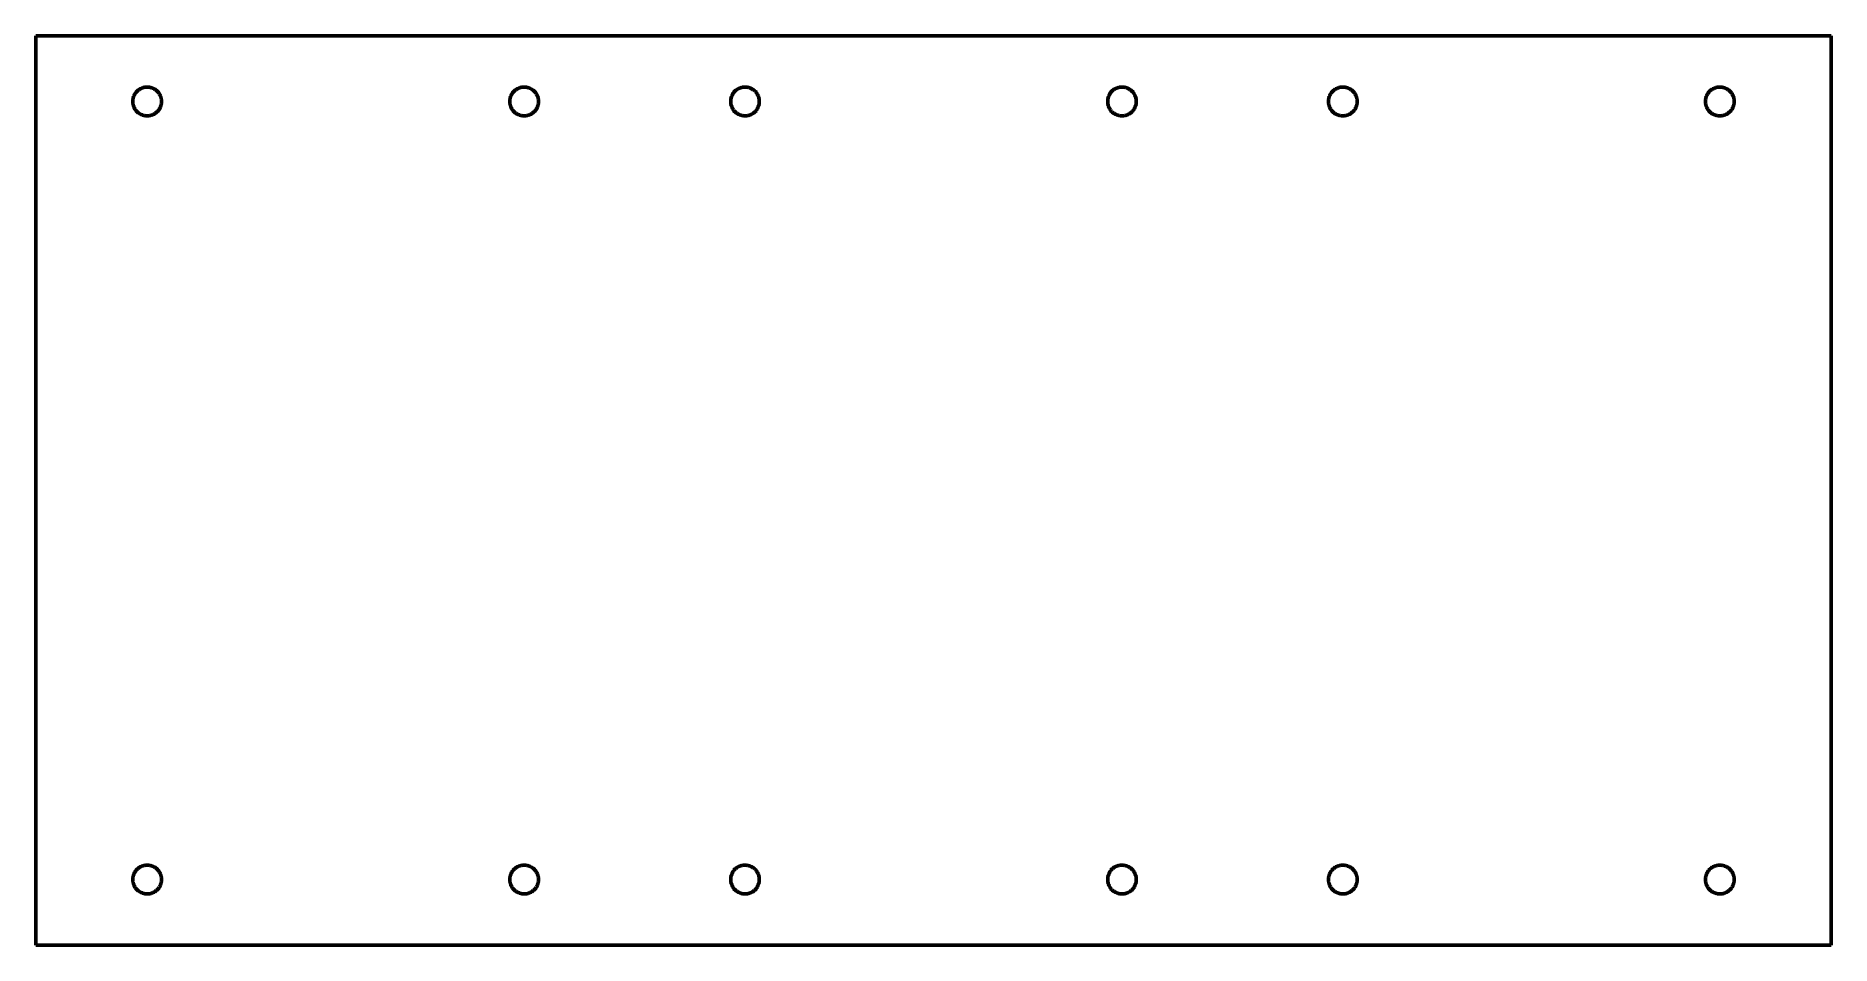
# Model space of a CAD drawing. Header units: millimetres. Extents: x 14 to 219, y 128 to 232.
import ezdxf

# ---------------------------------------------------------------- set-up
doc = ezdxf.new("R2010")
doc.units = ezdxf.units.MM
doc.linetypes.add('K5LT_BASIC', pattern=[0])
doc.layers.add('Системный слой (1)', color=251, linetype='Continuous')

msp = doc.modelspace()

# ---------------------------------------------------------------- linework, layer by layer
at = {"layer": 'Системный слой (1)', "color": 150, "linetype": 'K5LT_BASIC', "lineweight": 60}
for p, q in [((13.52, 231.71), (13.52, 127.71)), ((13.62, 231.71), (13.52, 231.71)), ((218.77, 231.71), (13.62, 231.71)), ((218.87, 231.71), (218.77, 231.71)), ((218.87, 127.71), (218.87, 231.71)), ((13.52, 127.71), (13.62, 127.71)), ((13.62, 127.71), (218.77, 127.71)), ((218.77, 127.71), (218.87, 127.71))]:
    msp.add_line(p, q, dxfattribs=at)
for points in [[(27.89, 224.21), (27.89, 224.28), (27.88, 224.41), (27.86, 224.56), (27.83, 224.64), (27.83, 224.66), (27.81, 224.71), (27.8, 224.76), (27.76, 224.86), (27.69, 225), (27.58, 225.18), (27.49, 225.29), (27.39, 225.4), (27.28, 225.49), (27.11, 225.61), (26.93, 225.71), (26.74, 225.79), (26.54, 225.83), (26.4, 225.85), (26.32, 225.86), (26.28, 225.86), (26.22, 225.86), (26.14, 225.85), (26.01, 225.84), (25.84, 225.81), (25.65, 225.75), (25.46, 225.66), (25.29, 225.55), (25.13, 225.42), (25.01, 225.29), (24.95, 225.2), (24.92, 225.17), (24.9, 225.15), (24.88, 225.11), (24.85, 225.06), (24.79, 224.96), (24.72, 224.82), (24.66, 224.62), (24.62, 224.41), (24.61, 224.21), (24.62, 224), (24.66, 223.79), (24.72, 223.6), (24.81, 223.41), (24.92, 223.23), (25.02, 223.12), (25.11, 223.02), (25.22, 222.92), (25.39, 222.8), (25.57, 222.7), (25.76, 222.63), (25.96, 222.58), (26.1, 222.56), (26.19, 222.56), (26.22, 222.56), (26.28, 222.56), (26.36, 222.56), (26.49, 222.57), (26.66, 222.6), (26.86, 222.67), (27.04, 222.76), (27.21, 222.87), (27.37, 223), (27.49, 223.12), (27.56, 223.21), (27.58, 223.25), (27.6, 223.27), (27.62, 223.3), (27.65, 223.35), (27.71, 223.45), (27.78, 223.6), (27.84, 223.8), (27.88, 224), (27.89, 224.14), (27.89, 224.21)], [(67.73, 224.21), (67.73, 224.14), (67.74, 224), (67.77, 223.86), (67.79, 223.78), (67.8, 223.75), (67.81, 223.71), (67.83, 223.65), (67.87, 223.55), (67.93, 223.41), (68.04, 223.23), (68.14, 223.12), (68.23, 223.02), (68.34, 222.92), (68.51, 222.8), (68.69, 222.7), (68.88, 222.63), (69.08, 222.58), (69.22, 222.56), (69.31, 222.56), (69.34, 222.56), (69.4, 222.56), (69.48, 222.56), (69.61, 222.57), (69.78, 222.6), (69.98, 222.67), (70.16, 222.76), (70.34, 222.87), (70.49, 223), (70.61, 223.12), (70.68, 223.21), (70.7, 223.25), (70.72, 223.27), (70.74, 223.3), (70.77, 223.35), (70.83, 223.45), (70.9, 223.6), (70.96, 223.8), (71, 224), (71.01, 224.21), (71, 224.41), (70.96, 224.62), (70.9, 224.82), (70.81, 225), (70.7, 225.18), (70.61, 225.29), (70.51, 225.4), (70.4, 225.49), (70.23, 225.61), (70.05, 225.71), (69.86, 225.79), (69.66, 225.83), (69.52, 225.85), (69.44, 225.86), (69.4, 225.86), (69.34, 225.86), (69.26, 225.85), (69.13, 225.84), (68.96, 225.81), (68.77, 225.75), (68.58, 225.66), (68.41, 225.55), (68.25, 225.42), (68.13, 225.29), (68.07, 225.2), (68.04, 225.17), (68.02, 225.15), (68, 225.11), (67.97, 225.06), (67.91, 224.96), (67.84, 224.82), (67.78, 224.62), (67.74, 224.41), (67.73, 224.28), (67.73, 224.21)], [(96.27, 224.21), (96.27, 224.28), (96.26, 224.41), (96.24, 224.56), (96.22, 224.64), (96.21, 224.66), (96.2, 224.71), (96.18, 224.76), (96.14, 224.86), (96.07, 225), (95.96, 225.18), (95.87, 225.29), (95.77, 225.4), (95.66, 225.49), (95.5, 225.61), (95.32, 225.71), (95.12, 225.79), (94.92, 225.83), (94.78, 225.85), (94.7, 225.86), (94.66, 225.86), (94.6, 225.86), (94.52, 225.85), (94.39, 225.84), (94.23, 225.81), (94.03, 225.75), (93.84, 225.66), (93.67, 225.55), (93.51, 225.42), (93.39, 225.29), (93.33, 225.2), (93.3, 225.17), (93.29, 225.15), (93.26, 225.11), (93.23, 225.06), (93.18, 224.96), (93.11, 224.82), (93.04, 224.62), (93, 224.41), (92.99, 224.21), (93, 224), (93.04, 223.79), (93.11, 223.6), (93.19, 223.41), (93.3, 223.23), (93.4, 223.12), (93.5, 223.02), (93.6, 222.92), (93.77, 222.8), (93.95, 222.7), (94.14, 222.63), (94.34, 222.58), (94.48, 222.56), (94.57, 222.56), (94.6, 222.56), (94.66, 222.56), (94.74, 222.56), (94.87, 222.57), (95.04, 222.6), (95.24, 222.67), (95.42, 222.76), (95.6, 222.87), (95.76, 223), (95.87, 223.12), (95.94, 223.21), (95.97, 223.25), (95.98, 223.27), (96, 223.3), (96.03, 223.35), (96.09, 223.45), (96.16, 223.6), (96.23, 223.8), (96.26, 224), (96.27, 224.14), (96.27, 224.21)], [(136.12, 224.21), (136.12, 224.14), (136.12, 224), (136.15, 223.86), (136.17, 223.78), (136.18, 223.75), (136.19, 223.71), (136.21, 223.65), (136.25, 223.55), (136.31, 223.41), (136.42, 223.23), (136.52, 223.12), (136.62, 223.02), (136.72, 222.92), (136.89, 222.8), (137.07, 222.7), (137.26, 222.63), (137.46, 222.58), (137.6, 222.56), (137.69, 222.56), (137.72, 222.56), (137.78, 222.56), (137.87, 222.56), (137.99, 222.57), (138.16, 222.6), (138.36, 222.67), (138.54, 222.76), (138.72, 222.87), (138.88, 223), (138.99, 223.12), (139.06, 223.21), (139.09, 223.25), (139.1, 223.27), (139.12, 223.3), (139.15, 223.35), (139.21, 223.45), (139.28, 223.6), (139.35, 223.8), (139.38, 224), (139.4, 224.21), (139.38, 224.41), (139.35, 224.62), (139.28, 224.82), (139.19, 225), (139.08, 225.18), (138.99, 225.29), (138.89, 225.4), (138.79, 225.49), (138.62, 225.61), (138.44, 225.71), (138.24, 225.79), (138.04, 225.83), (137.9, 225.85), (137.82, 225.86), (137.78, 225.86), (137.72, 225.86), (137.64, 225.85), (137.51, 225.84), (137.35, 225.81), (137.15, 225.75), (136.96, 225.66), (136.79, 225.55), (136.63, 225.42), (136.52, 225.29), (136.45, 225.2), (136.42, 225.17), (136.41, 225.15), (136.38, 225.11), (136.35, 225.06), (136.3, 224.96), (136.23, 224.82), (136.16, 224.62), (136.12, 224.41), (136.12, 224.28), (136.12, 224.21)], [(164.65, 224.21), (164.65, 224.28), (164.65, 224.41), (164.62, 224.56), (164.6, 224.64), (164.59, 224.66), (164.58, 224.71), (164.56, 224.76), (164.52, 224.86), (164.46, 225), (164.34, 225.18), (164.25, 225.29), (164.15, 225.4), (164.05, 225.49), (163.88, 225.61), (163.7, 225.71), (163.51, 225.79), (163.31, 225.83), (163.17, 225.85), (163.08, 225.86), (163.04, 225.86), (162.99, 225.86), (162.9, 225.85), (162.78, 225.84), (162.61, 225.81), (162.41, 225.75), (162.23, 225.66), (162.05, 225.55), (161.89, 225.42), (161.78, 225.29), (161.71, 225.2), (161.68, 225.17), (161.67, 225.15), (161.65, 225.11), (161.62, 225.06), (161.56, 224.96), (161.49, 224.82), (161.42, 224.62), (161.39, 224.41), (161.37, 224.21), (161.39, 224), (161.42, 223.79), (161.49, 223.6), (161.58, 223.41), (161.69, 223.23), (161.78, 223.12), (161.88, 223.02), (161.98, 222.92), (162.15, 222.8), (162.33, 222.7), (162.53, 222.63), (162.73, 222.58), (162.87, 222.56), (162.95, 222.56), (162.99, 222.56), (163.04, 222.56), (163.13, 222.56), (163.26, 222.57), (163.42, 222.6), (163.62, 222.67), (163.81, 222.76), (163.98, 222.87), (164.14, 223), (164.25, 223.12), (164.32, 223.21), (164.35, 223.25), (164.36, 223.27), (164.39, 223.3), (164.42, 223.35), (164.47, 223.45), (164.54, 223.6), (164.61, 223.8), (164.65, 224), (164.65, 224.14), (164.65, 224.21)], [(204.5, 224.21), (204.5, 224.14), (204.51, 224), (204.53, 223.86), (204.55, 223.78), (204.56, 223.75), (204.57, 223.71), (204.59, 223.65), (204.63, 223.55), (204.7, 223.41), (204.81, 223.23), (204.9, 223.12), (205, 223.02), (205.1, 222.92), (205.27, 222.8), (205.45, 222.7), (205.65, 222.63), (205.85, 222.58), (205.99, 222.56), (206.07, 222.56), (206.11, 222.56), (206.17, 222.56), (206.25, 222.56), (206.38, 222.57), (206.54, 222.6), (206.74, 222.67), (206.93, 222.76), (207.1, 222.87), (207.26, 223), (207.37, 223.12), (207.44, 223.21), (207.47, 223.25), (207.48, 223.27), (207.51, 223.3), (207.54, 223.35), (207.59, 223.45), (207.66, 223.6), (207.73, 223.8), (207.77, 224), (207.78, 224.21), (207.77, 224.41), (207.73, 224.62), (207.66, 224.82), (207.58, 225), (207.46, 225.18), (207.37, 225.29), (207.27, 225.4), (207.17, 225.49), (207, 225.61), (206.82, 225.71), (206.63, 225.79), (206.43, 225.83), (206.29, 225.85), (206.2, 225.86), (206.17, 225.86), (206.11, 225.86), (206.02, 225.85), (205.9, 225.84), (205.73, 225.81), (205.53, 225.75), (205.35, 225.66), (205.17, 225.55), (205.01, 225.42), (204.9, 225.29), (204.83, 225.2), (204.8, 225.17), (204.79, 225.15), (204.77, 225.11), (204.74, 225.06), (204.68, 224.96), (204.61, 224.82), (204.54, 224.62), (204.51, 224.41), (204.5, 224.28), (204.5, 224.21)], [(27.89, 135.21), (27.89, 135.28), (27.88, 135.41), (27.86, 135.56), (27.83, 135.64), (27.83, 135.66), (27.81, 135.71), (27.8, 135.76), (27.76, 135.86), (27.69, 136), (27.58, 136.18), (27.49, 136.29), (27.39, 136.4), (27.28, 136.49), (27.11, 136.61), (26.93, 136.71), (26.74, 136.79), (26.54, 136.83), (26.4, 136.85), (26.32, 136.86), (26.28, 136.86), (26.22, 136.86), (26.14, 136.85), (26.01, 136.84), (25.84, 136.81), (25.65, 136.75), (25.46, 136.66), (25.29, 136.55), (25.13, 136.42), (25.01, 136.29), (24.95, 136.2), (24.92, 136.17), (24.9, 136.15), (24.88, 136.11), (24.85, 136.06), (24.79, 135.96), (24.72, 135.82), (24.66, 135.62), (24.62, 135.41), (24.61, 135.21), (24.62, 135), (24.66, 134.79), (24.72, 134.6), (24.81, 134.41), (24.92, 134.23), (25.02, 134.12), (25.11, 134.02), (25.22, 133.92), (25.39, 133.8), (25.57, 133.7), (25.76, 133.63), (25.96, 133.58), (26.1, 133.56), (26.19, 133.56), (26.22, 133.56), (26.28, 133.56), (26.36, 133.56), (26.49, 133.57), (26.66, 133.6), (26.86, 133.67), (27.04, 133.76), (27.21, 133.87), (27.37, 134), (27.49, 134.12), (27.56, 134.21), (27.58, 134.25), (27.6, 134.27), (27.62, 134.3), (27.65, 134.35), (27.71, 134.45), (27.78, 134.6), (27.84, 134.8), (27.88, 135), (27.89, 135.14), (27.89, 135.21)], [(67.73, 135.21), (67.73, 135.14), (67.74, 135), (67.77, 134.86), (67.79, 134.78), (67.8, 134.75), (67.81, 134.71), (67.83, 134.65), (67.87, 134.55), (67.93, 134.41), (68.04, 134.23), (68.14, 134.12), (68.23, 134.02), (68.34, 133.92), (68.51, 133.8), (68.69, 133.7), (68.88, 133.63), (69.08, 133.58), (69.22, 133.56), (69.31, 133.56), (69.34, 133.56), (69.4, 133.56), (69.48, 133.56), (69.61, 133.57), (69.78, 133.6), (69.98, 133.67), (70.16, 133.76), (70.34, 133.87), (70.49, 134), (70.61, 134.12), (70.68, 134.21), (70.7, 134.25), (70.72, 134.27), (70.74, 134.3), (70.77, 134.35), (70.83, 134.45), (70.9, 134.6), (70.96, 134.8), (71, 135), (71.01, 135.21), (71, 135.41), (70.96, 135.62), (70.9, 135.82), (70.81, 136), (70.7, 136.18), (70.61, 136.29), (70.51, 136.4), (70.4, 136.49), (70.23, 136.61), (70.05, 136.71), (69.86, 136.79), (69.66, 136.83), (69.52, 136.85), (69.44, 136.86), (69.4, 136.86), (69.34, 136.86), (69.26, 136.85), (69.13, 136.84), (68.96, 136.81), (68.77, 136.75), (68.58, 136.66), (68.41, 136.55), (68.25, 136.42), (68.13, 136.29), (68.07, 136.2), (68.04, 136.17), (68.02, 136.15), (68, 136.11), (67.97, 136.06), (67.91, 135.96), (67.84, 135.82), (67.78, 135.62), (67.74, 135.41), (67.73, 135.28), (67.73, 135.21)], [(96.27, 135.21), (96.27, 135.28), (96.26, 135.41), (96.24, 135.56), (96.22, 135.64), (96.21, 135.66), (96.2, 135.71), (96.18, 135.76), (96.14, 135.86), (96.07, 136), (95.96, 136.18), (95.87, 136.29), (95.77, 136.4), (95.66, 136.49), (95.5, 136.61), (95.32, 136.71), (95.12, 136.79), (94.92, 136.83), (94.78, 136.85), (94.7, 136.86), (94.66, 136.86), (94.6, 136.86), (94.52, 136.85), (94.39, 136.84), (94.23, 136.81), (94.03, 136.75), (93.84, 136.66), (93.67, 136.55), (93.51, 136.42), (93.39, 136.29), (93.33, 136.2), (93.3, 136.17), (93.29, 136.15), (93.26, 136.11), (93.23, 136.06), (93.18, 135.96), (93.11, 135.82), (93.04, 135.62), (93, 135.41), (92.99, 135.21), (93, 135), (93.04, 134.79), (93.11, 134.6), (93.19, 134.41), (93.3, 134.23), (93.4, 134.12), (93.5, 134.02), (93.6, 133.92), (93.77, 133.8), (93.95, 133.7), (94.14, 133.63), (94.34, 133.58), (94.48, 133.56), (94.57, 133.56), (94.6, 133.56), (94.66, 133.56), (94.74, 133.56), (94.87, 133.57), (95.04, 133.6), (95.24, 133.67), (95.42, 133.76), (95.6, 133.87), (95.76, 134), (95.87, 134.12), (95.94, 134.21), (95.97, 134.25), (95.98, 134.27), (96, 134.3), (96.03, 134.35), (96.09, 134.45), (96.16, 134.6), (96.23, 134.8), (96.26, 135), (96.27, 135.14), (96.27, 135.21)], [(136.12, 135.21), (136.12, 135.14), (136.12, 135), (136.15, 134.86), (136.17, 134.78), (136.18, 134.75), (136.19, 134.71), (136.21, 134.65), (136.25, 134.55), (136.31, 134.41), (136.42, 134.23), (136.52, 134.12), (136.62, 134.02), (136.72, 133.92), (136.89, 133.8), (137.07, 133.7), (137.26, 133.63), (137.46, 133.58), (137.6, 133.56), (137.69, 133.56), (137.72, 133.56), (137.78, 133.56), (137.87, 133.56), (137.99, 133.57), (138.16, 133.6), (138.36, 133.67), (138.54, 133.76), (138.72, 133.87), (138.88, 134), (138.99, 134.12), (139.06, 134.21), (139.09, 134.25), (139.1, 134.27), (139.12, 134.3), (139.15, 134.35), (139.21, 134.45), (139.28, 134.6), (139.35, 134.8), (139.38, 135), (139.4, 135.21), (139.38, 135.41), (139.35, 135.62), (139.28, 135.82), (139.19, 136), (139.08, 136.18), (138.99, 136.29), (138.89, 136.4), (138.79, 136.49), (138.62, 136.61), (138.44, 136.71), (138.24, 136.79), (138.04, 136.83), (137.9, 136.85), (137.82, 136.86), (137.78, 136.86), (137.72, 136.86), (137.64, 136.85), (137.51, 136.84), (137.35, 136.81), (137.15, 136.75), (136.96, 136.66), (136.79, 136.55), (136.63, 136.42), (136.52, 136.29), (136.45, 136.2), (136.42, 136.17), (136.41, 136.15), (136.38, 136.11), (136.35, 136.06), (136.3, 135.96), (136.23, 135.82), (136.16, 135.62), (136.12, 135.41), (136.12, 135.28), (136.12, 135.21)], [(164.65, 135.21), (164.65, 135.28), (164.65, 135.41), (164.62, 135.56), (164.6, 135.64), (164.59, 135.66), (164.58, 135.71), (164.56, 135.76), (164.52, 135.86), (164.46, 136), (164.34, 136.18), (164.25, 136.29), (164.15, 136.4), (164.05, 136.49), (163.88, 136.61), (163.7, 136.71), (163.51, 136.79), (163.31, 136.83), (163.17, 136.85), (163.08, 136.86), (163.04, 136.86), (162.99, 136.86), (162.9, 136.85), (162.78, 136.84), (162.61, 136.81), (162.41, 136.75), (162.23, 136.66), (162.05, 136.55), (161.89, 136.42), (161.78, 136.29), (161.71, 136.2), (161.68, 136.17), (161.67, 136.15), (161.65, 136.11), (161.62, 136.06), (161.56, 135.96), (161.49, 135.82), (161.42, 135.62), (161.39, 135.41), (161.37, 135.21), (161.39, 135), (161.42, 134.79), (161.49, 134.6), (161.58, 134.41), (161.69, 134.23), (161.78, 134.12), (161.88, 134.02), (161.98, 133.92), (162.15, 133.8), (162.33, 133.7), (162.53, 133.63), (162.73, 133.58), (162.87, 133.56), (162.95, 133.56), (162.99, 133.56), (163.04, 133.56), (163.13, 133.56), (163.26, 133.57), (163.42, 133.6), (163.62, 133.67), (163.81, 133.76), (163.98, 133.87), (164.14, 134), (164.25, 134.12), (164.32, 134.21), (164.35, 134.25), (164.36, 134.27), (164.39, 134.3), (164.42, 134.35), (164.47, 134.45), (164.54, 134.6), (164.61, 134.8), (164.65, 135), (164.65, 135.14), (164.65, 135.21)], [(204.5, 135.21), (204.5, 135.14), (204.51, 135), (204.53, 134.86), (204.55, 134.78), (204.56, 134.75), (204.57, 134.71), (204.59, 134.65), (204.63, 134.55), (204.7, 134.41), (204.81, 134.23), (204.9, 134.12), (205, 134.02), (205.1, 133.92), (205.27, 133.8), (205.45, 133.7), (205.65, 133.63), (205.85, 133.58), (205.99, 133.56), (206.07, 133.56), (206.11, 133.56), (206.17, 133.56), (206.25, 133.56), (206.38, 133.57), (206.54, 133.6), (206.74, 133.67), (206.93, 133.76), (207.1, 133.87), (207.26, 134), (207.37, 134.12), (207.44, 134.21), (207.47, 134.25), (207.48, 134.27), (207.51, 134.3), (207.54, 134.35), (207.59, 134.45), (207.66, 134.6), (207.73, 134.8), (207.77, 135), (207.78, 135.21), (207.77, 135.41), (207.73, 135.62), (207.66, 135.82), (207.58, 136), (207.46, 136.18), (207.37, 136.29), (207.27, 136.4), (207.17, 136.49), (207, 136.61), (206.82, 136.71), (206.63, 136.79), (206.43, 136.83), (206.29, 136.85), (206.2, 136.86), (206.17, 136.86), (206.11, 136.86), (206.02, 136.85), (205.9, 136.84), (205.73, 136.81), (205.53, 136.75), (205.35, 136.66), (205.17, 136.55), (205.01, 136.42), (204.9, 136.29), (204.83, 136.2), (204.8, 136.17), (204.79, 136.15), (204.77, 136.11), (204.74, 136.06), (204.68, 135.96), (204.61, 135.82), (204.54, 135.62), (204.51, 135.41), (204.5, 135.28), (204.5, 135.21)]]:
    msp.add_open_spline(points, degree=3, knots=[0, 0, 0, 0, 0.997823, 1.995645, 2.095643, 2.195641, 2.388678, 2.774752, 3.002585, 4.002566, 5.002546, 6.002525, 6.102523, 7.102125, 8.10004, 9.0964, 10.091434, 11.085455, 12.078842, 12.155168, 12.30782, 12.613125, 13.002513, 13.505031, 14.49842, 15.492445, 16.487485, 17.483852, 18.481776, 19.481386, 19.960276, 20.060276, 20.160274, 20.318062, 20.633636, 21.002476, 22.002461, 23.002443, 24.002423, 25.002401, 26.002379, 27.002357, 28.002335, 29.002312, 30.002286, 31.002249, 31.102248, 32.10185, 33.099766, 34.096126, 35.09116, 36.085181, 37.078568, 37.154866, 37.307462, 37.612655, 38.002268, 38.504539, 39.497928, 40.491953, 41.486992, 42.483359, 43.481282, 44.480892, 44.959535, 45.059534, 45.159533, 45.316824, 45.631408, 46.00223, 47.002215, 48.002198, 49.002177, 50, 50, 50, 50], dxfattribs=at)

doc.saveas('drawing.dxf')
